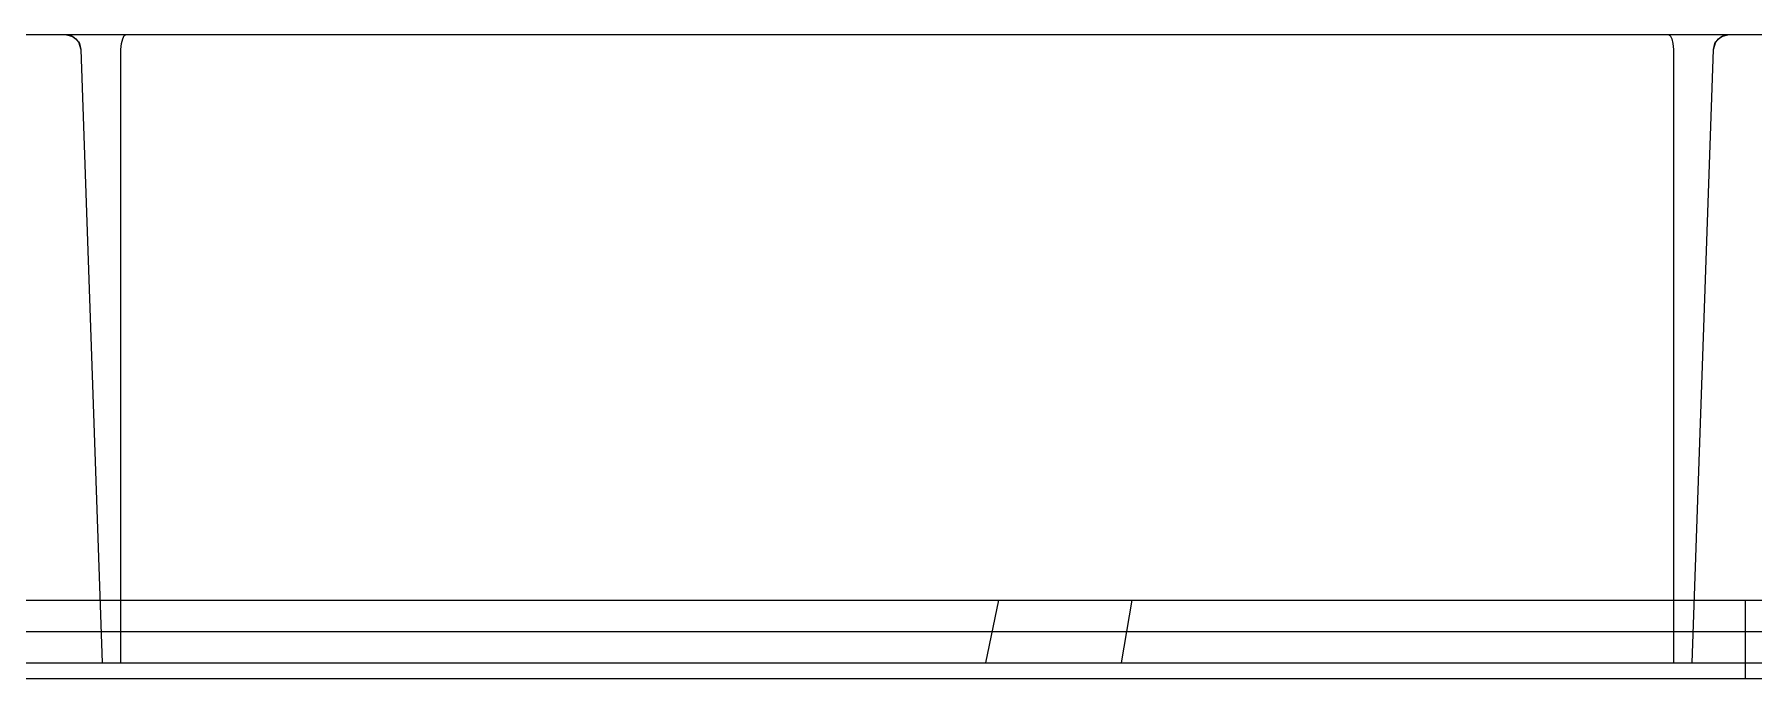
# Model space of a CAD drawing. Header units: millimetres. Extents: x 0 to 1729, y -270 to 583.
# Drawn here: x 305.8 to 360.5, y 519.8 to 540.3 of the extents above; entities that cross this region are included whole.
import ezdxf

# ---------------------------------------------------------------- set-up
doc = ezdxf.new("R2010")
doc.units = ezdxf.units.MM
doc.layers.add('OUTLINE', color=7, linetype='Continuous')

msp = doc.modelspace()

# ---------------------------------------------------------------- linework, layer by layer
at = {"layer": 'OUTLINE', "lineweight": 13}
for p, q in [((6, 540.34), (1142, 540.34)), ((6, 540.34), (1142, 540.34)), ((6, 540.34), (1142, 540.34)), ((6, 540.34), (1142, 540.34)), ((306.767, 540.34), (307.012, 540.276)), ((306.767, 540.34), (306.953, 540.304)), ((306.767, 540.34), (307.263, 540.34)), ((306.767, 540.34), (306.953, 540.304)), ((306.767, 540.34), (307.263, 540.34)), ((306.767, 540.34), (306.953, 540.304)), ((306.767, 540.34), (307.263, 540.34)), ((306.767, 540.34), (306.953, 540.304)), ((306.767, 540.34), (307.263, 540.34)), ((306.767, 540.34), (306.953, 540.304)), ((306.767, 540.34), (307.263, 540.34)), ((306.767, 540.34), (306.953, 540.304)), ((306.767, 540.34), (307.263, 540.34)), ((306.767, 540.34), (306.953, 540.304)), ((306.767, 540.34), (307.263, 540.34)), ((306.767, 540.34), (306.953, 540.304)), ((306.767, 540.34), (307.263, 540.34)), ((306.767, 540.34), (306.953, 540.304)), ((306.767, 540.34), (307.263, 540.34)), ((306.767, 540.34), (306.953, 540.304)), ((306.767, 540.34), (307.263, 540.34)), ((306.767, 540.34), (306.953, 540.304)), ((306.767, 540.34), (307.263, 540.34)), ((306.767, 540.34), (306.953, 540.304)), ((306.767, 540.34), (307.263, 540.34)), ((306.767, 540.34), (306.953, 540.304)), ((306.767, 540.34), (307.263, 540.34)), ((306.767, 540.34), (306.953, 540.304)), ((306.767, 540.34), (307.263, 540.34)), ((306.767, 540.34), (306.953, 540.304)), ((306.767, 540.34), (307.263, 540.34)), ((306.767, 540.34), (306.953, 540.304)), ((306.767, 540.34), (307.263, 540.34)), ((306.767, 540.34), (306.953, 540.304)), ((306.767, 540.34), (307.263, 540.34)), ((306.767, 540.34), (306.953, 540.304)), ((306.767, 540.34), (307.263, 540.34)), ((306.767, 540.34), (307.012, 540.276)), ((306.953, 540.304), (307.012, 540.276)), ((306.953, 540.304), (307.112, 540.202)), ((306.953, 540.304), (307.112, 540.202)), ((306.953, 540.304), (307.112, 540.202)), ((306.953, 540.304), (307.112, 540.202)), ((306.953, 540.304), (307.112, 540.202)), ((306.953, 540.304), (307.112, 540.202)), ((306.953, 540.304), (307.112, 540.202)), ((306.953, 540.304), (307.112, 540.202)), ((306.953, 540.304), (307.112, 540.202)), ((306.953, 540.304), (307.112, 540.202)), ((306.953, 540.304), (307.112, 540.202)), ((306.953, 540.304), (307.112, 540.202)), ((306.953, 540.304), (307.112, 540.202)), ((306.953, 540.304), (307.112, 540.202)), ((306.953, 540.304), (307.112, 540.202)), ((306.953, 540.304), (307.112, 540.202)), ((306.953, 540.304), (307.112, 540.202)), ((306.953, 540.304), (307.012, 540.276)), ((306.953, 540.304), (307.112, 540.202)), ((307.012, 540.276), (307.112, 540.202)), ((307.012, 540.276), (307.194, 540.1)), ((307.012, 540.276), (307.112, 540.202)), ((307.012, 540.276), (307.194, 540.1)), ((307.112, 540.202), (307.194, 540.1)), ((307.112, 540.202), (307.222, 540.047)), ((307.112, 540.202), (307.222, 540.047)), ((307.112, 540.202), (307.222, 540.047)), ((307.112, 540.202), (307.222, 540.047)), ((307.112, 540.202), (307.222, 540.047)), ((307.112, 540.202), (307.222, 540.047)), ((307.112, 540.202), (307.222, 540.047)), ((307.112, 540.202), (307.222, 540.047)), ((307.112, 540.202), (307.222, 540.047)), ((307.112, 540.202), (307.222, 540.047)), ((307.112, 540.202), (307.222, 540.047)), ((307.112, 540.202), (307.222, 540.047)), ((307.112, 540.202), (307.222, 540.047)), ((307.112, 540.202), (307.222, 540.047)), ((307.112, 540.202), (307.222, 540.047)), ((307.112, 540.202), (307.222, 540.047)), ((307.112, 540.202), (307.222, 540.047)), ((307.112, 540.202), (307.194, 540.1)), ((307.112, 540.202), (307.222, 540.047)), ((307.194, 540.1), (307.222, 540.047)), ((307.194, 540.1), (307.267, 539.857)), ((307.194, 540.1), (307.222, 540.047)), ((307.194, 540.1), (307.267, 539.857)), ((307.263, 540.34), (308.018, 540.34)), ((307.263, 540.34), (308.018, 540.34)), ((307.263, 540.34), (308.018, 540.34)), ((307.263, 540.34), (308.018, 540.34)), ((307.263, 540.34), (308.018, 540.34)), ((307.263, 540.34), (308.018, 540.34)), ((307.263, 540.34), (308.018, 540.34)), ((307.263, 540.34), (308.018, 540.34)), ((307.263, 540.34), (308.018, 540.34)), ((307.263, 540.34), (308.018, 540.34)), ((307.263, 540.34), (308.018, 540.34)), ((307.263, 540.34), (308.018, 540.34)), ((307.263, 540.34), (308.018, 540.34)), ((307.263, 540.34), (308.018, 540.34)), ((307.263, 540.34), (308.018, 540.34)), ((307.263, 540.34), (308.018, 540.34)), ((307.263, 540.34), (308.018, 540.34)), ((307.263, 540.34), (308.018, 540.34)), ((308.018, 540.34), (308.535, 540.34)), ((308.018, 540.34), (308.535, 540.34)), ((308.018, 540.34), (308.535, 540.34)), ((308.018, 540.34), (308.535, 540.34)), ((308.018, 540.34), (308.535, 540.34)), ((308.018, 540.34), (308.535, 540.34)), ((308.018, 540.34), (308.535, 540.34)), ((308.018, 540.34), (308.535, 540.34)), ((308.018, 540.34), (308.535, 540.34)), ((308.018, 540.34), (308.535, 540.34)), ((308.018, 540.34), (308.535, 540.34)), ((308.018, 540.34), (308.535, 540.34)), ((308.018, 540.34), (308.535, 540.34)), ((308.018, 540.34), (308.535, 540.34)), ((308.018, 540.34), (308.535, 540.34)), ((308.018, 540.34), (308.535, 540.34)), ((308.018, 540.34), (308.535, 540.34)), ((308.018, 540.34), (308.535, 540.34)), ((308.535, 540.34), (308.696, 540.34)), ((308.535, 540.34), (308.696, 540.34)), ((308.535, 540.34), (308.696, 540.34)), ((308.535, 540.34), (308.696, 540.34)), ((308.535, 540.34), (308.696, 540.34)), ((308.535, 540.34), (308.696, 540.34)), ((308.535, 540.34), (308.696, 540.34)), ((308.535, 540.34), (308.696, 540.34)), ((308.535, 540.34), (308.696, 540.34)), ((308.535, 540.34), (308.696, 540.34)), ((308.535, 540.34), (308.696, 540.34)), ((308.535, 540.34), (308.696, 540.34)), ((308.535, 540.34), (308.696, 540.34)), ((308.535, 540.34), (308.696, 540.34)), ((308.535, 540.34), (308.696, 540.34)), ((308.535, 540.34), (308.696, 540.34)), ((308.535, 540.34), (308.696, 540.34)), ((308.535, 540.34), (308.696, 540.34)), ((308.559, 540.047), (308.599, 540.202)), ((308.559, 540.047), (308.599, 540.202)), ((308.559, 540.047), (308.599, 540.202)), ((308.559, 540.047), (308.599, 540.202)), ((308.559, 540.047), (308.599, 540.202)), ((308.559, 540.047), (308.599, 540.202)), ((308.559, 540.047), (308.599, 540.202)), ((308.559, 540.047), (308.599, 540.202)), ((308.559, 540.047), (308.599, 540.202)), ((308.559, 540.047), (308.599, 540.202)), ((308.559, 540.047), (308.599, 540.202)), ((308.559, 540.047), (308.599, 540.202)), ((308.559, 540.047), (308.599, 540.202)), ((308.559, 540.047), (308.599, 540.202)), ((308.559, 540.047), (308.599, 540.202)), ((308.559, 540.047), (308.599, 540.202)), ((308.559, 540.047), (308.599, 540.202)), ((308.559, 540.047), (308.599, 540.202)), ((308.599, 540.202), (308.65, 540.304)), ((308.599, 540.202), (308.65, 540.304)), ((308.599, 540.202), (308.65, 540.304)), ((308.599, 540.202), (308.65, 540.304)), ((308.599, 540.202), (308.65, 540.304)), ((308.599, 540.202), (308.65, 540.304)), ((308.599, 540.202), (308.65, 540.304)), ((308.599, 540.202), (308.65, 540.304)), ((308.599, 540.202), (308.65, 540.304)), ((308.599, 540.202), (308.65, 540.304)), ((308.599, 540.202), (308.65, 540.304)), ((308.599, 540.202), (308.65, 540.304)), ((308.599, 540.202), (308.65, 540.304)), ((308.599, 540.202), (308.65, 540.304)), ((308.599, 540.202), (308.65, 540.304)), ((308.599, 540.202), (308.65, 540.304)), ((308.599, 540.202), (308.65, 540.304)), ((308.599, 540.202), (308.65, 540.304)), ((308.65, 540.304), (308.696, 540.34)), ((308.65, 540.304), (308.696, 540.34)), ((308.65, 540.304), (308.696, 540.34)), ((308.65, 540.304), (308.696, 540.34)), ((308.65, 540.304), (308.696, 540.34)), ((308.65, 540.304), (308.696, 540.34)), ((308.65, 540.304), (308.696, 540.34)), ((308.65, 540.304), (308.696, 540.34)), ((308.65, 540.304), (308.696, 540.34)), ((308.65, 540.304), (308.696, 540.34)), ((308.65, 540.304), (308.696, 540.34)), ((308.65, 540.304), (308.696, 540.34)), ((308.65, 540.304), (308.696, 540.34)), ((308.65, 540.304), (308.696, 540.34)), ((308.65, 540.304), (308.696, 540.34)), ((308.65, 540.304), (308.696, 540.34)), ((308.65, 540.304), (308.696, 540.34)), ((308.65, 540.304), (308.696, 540.34)), ((357.804, 540.34), (357.85, 540.304)), ((357.804, 540.34), (357.965, 540.34)), ((357.804, 540.34), (357.85, 540.304)), ((357.804, 540.34), (357.965, 540.34)), ((357.804, 540.34), (357.85, 540.304)), ((357.804, 540.34), (357.965, 540.34)), ((357.804, 540.34), (357.85, 540.304)), ((357.804, 540.34), (357.965, 540.34)), ((357.804, 540.34), (357.85, 540.304)), ((357.804, 540.34), (357.965, 540.34)), ((357.804, 540.34), (357.85, 540.304)), ((357.804, 540.34), (357.965, 540.34)), ((357.804, 540.34), (357.85, 540.304)), ((357.804, 540.34), (357.965, 540.34)), ((357.804, 540.34), (357.85, 540.304)), ((357.804, 540.34), (357.965, 540.34)), ((357.804, 540.34), (357.85, 540.304)), ((357.804, 540.34), (357.965, 540.34)), ((357.804, 540.34), (357.85, 540.304)), ((357.804, 540.34), (357.965, 540.34)), ((357.804, 540.34), (357.85, 540.304)), ((357.804, 540.34), (357.965, 540.34)), ((357.804, 540.34), (357.85, 540.304)), ((357.804, 540.34), (357.965, 540.34)), ((357.804, 540.34), (357.85, 540.304)), ((357.804, 540.34), (357.965, 540.34)), ((357.804, 540.34), (357.85, 540.304)), ((357.804, 540.34), (357.965, 540.34)), ((357.804, 540.34), (357.85, 540.304)), ((357.804, 540.34), (357.965, 540.34)), ((357.804, 540.34), (357.85, 540.304)), ((357.804, 540.34), (357.965, 540.34)), ((357.804, 540.34), (357.85, 540.304)), ((357.804, 540.34), (357.965, 540.34)), ((357.804, 540.34), (357.85, 540.304)), ((357.804, 540.34), (357.965, 540.34)), ((357.85, 540.304), (357.901, 540.202)), ((357.85, 540.304), (357.901, 540.202)), ((357.85, 540.304), (357.901, 540.202)), ((357.85, 540.304), (357.901, 540.202)), ((357.85, 540.304), (357.901, 540.202)), ((357.85, 540.304), (357.901, 540.202)), ((357.85, 540.304), (357.901, 540.202)), ((357.85, 540.304), (357.901, 540.202)), ((357.85, 540.304), (357.901, 540.202)), ((357.85, 540.304), (357.901, 540.202)), ((357.85, 540.304), (357.901, 540.202)), ((357.85, 540.304), (357.901, 540.202)), ((357.85, 540.304), (357.901, 540.202)), ((357.85, 540.304), (357.901, 540.202)), ((357.85, 540.304), (357.901, 540.202)), ((357.85, 540.304), (357.901, 540.202)), ((357.85, 540.304), (357.901, 540.202)), ((357.85, 540.304), (357.901, 540.202)), ((357.901, 540.202), (357.941, 540.047)), ((357.901, 540.202), (357.941, 540.047)), ((357.901, 540.202), (357.941, 540.047)), ((357.901, 540.202), (357.941, 540.047)), ((357.901, 540.202), (357.941, 540.047)), ((357.901, 540.202), (357.941, 540.047)), ((357.901, 540.202), (357.941, 540.047)), ((357.901, 540.202), (357.941, 540.047)), ((357.901, 540.202), (357.941, 540.047)), ((357.901, 540.202), (357.941, 540.047)), ((357.901, 540.202), (357.941, 540.047)), ((357.901, 540.202), (357.941, 540.047)), ((357.901, 540.202), (357.941, 540.047)), ((357.901, 540.202), (357.941, 540.047)), ((357.901, 540.202), (357.941, 540.047)), ((357.901, 540.202), (357.941, 540.047)), ((357.901, 540.202), (357.941, 540.047)), ((357.901, 540.202), (357.941, 540.047)), ((357.965, 540.34), (358.482, 540.34)), ((357.965, 540.34), (358.482, 540.34)), ((357.965, 540.34), (358.482, 540.34)), ((357.965, 540.34), (358.482, 540.34)), ((357.965, 540.34), (358.482, 540.34)), ((357.965, 540.34), (358.482, 540.34)), ((357.965, 540.34), (358.482, 540.34)), ((357.965, 540.34), (358.482, 540.34)), ((357.965, 540.34), (358.482, 540.34)), ((357.965, 540.34), (358.482, 540.34)), ((357.965, 540.34), (358.482, 540.34)), ((357.965, 540.34), (358.482, 540.34)), ((357.965, 540.34), (358.482, 540.34)), ((357.965, 540.34), (358.482, 540.34)), ((357.965, 540.34), (358.482, 540.34)), ((357.965, 540.34), (358.482, 540.34)), ((357.965, 540.34), (358.482, 540.34)), ((357.965, 540.34), (358.482, 540.34)), ((358.482, 540.34), (359.237, 540.34)), ((358.482, 540.34), (359.237, 540.34)), ((358.482, 540.34), (359.237, 540.34)), ((358.482, 540.34), (359.237, 540.34)), ((358.482, 540.34), (359.237, 540.34)), ((358.482, 540.34), (359.237, 540.34)), ((358.482, 540.34), (359.237, 540.34)), ((358.482, 540.34), (359.237, 540.34)), ((358.482, 540.34), (359.237, 540.34)), ((358.482, 540.34), (359.237, 540.34)), ((358.482, 540.34), (359.237, 540.34)), ((358.482, 540.34), (359.237, 540.34)), ((358.482, 540.34), (359.237, 540.34)), ((358.482, 540.34), (359.237, 540.34)), ((358.482, 540.34), (359.237, 540.34)), ((358.482, 540.34), (359.237, 540.34)), ((358.482, 540.34), (359.237, 540.34)), ((358.482, 540.34), (359.237, 540.34)), ((359.233, 539.857), (359.306, 540.1)), ((359.233, 539.857), (359.306, 540.1)), ((359.237, 540.34), (359.733, 540.34)), ((359.237, 540.34), (359.733, 540.34)), ((359.237, 540.34), (359.733, 540.34)), ((359.237, 540.34), (359.733, 540.34)), ((359.237, 540.34), (359.733, 540.34)), ((359.237, 540.34), (359.733, 540.34)), ((359.237, 540.34), (359.733, 540.34)), ((359.237, 540.34), (359.733, 540.34)), ((359.237, 540.34), (359.733, 540.34)), ((359.237, 540.34), (359.733, 540.34)), ((359.237, 540.34), (359.733, 540.34)), ((359.237, 540.34), (359.733, 540.34)), ((359.237, 540.34), (359.733, 540.34)), ((359.237, 540.34), (359.733, 540.34)), ((359.237, 540.34), (359.733, 540.34)), ((359.237, 540.34), (359.733, 540.34)), ((359.237, 540.34), (359.733, 540.34)), ((359.237, 540.34), (359.733, 540.34)), ((359.278, 540.047), (359.388, 540.202)), ((359.278, 540.047), (359.388, 540.202)), ((359.278, 540.047), (359.388, 540.202)), ((359.278, 540.047), (359.388, 540.202)), ((359.278, 540.047), (359.388, 540.202)), ((359.278, 540.047), (359.388, 540.202)), ((359.278, 540.047), (359.388, 540.202)), ((359.278, 540.047), (359.388, 540.202)), ((359.278, 540.047), (359.388, 540.202)), ((359.278, 540.047), (359.388, 540.202)), ((359.278, 540.047), (359.388, 540.202)), ((359.278, 540.047), (359.388, 540.202)), ((359.278, 540.047), (359.388, 540.202)), ((359.278, 540.047), (359.388, 540.202)), ((359.278, 540.047), (359.388, 540.202)), ((359.278, 540.047), (359.388, 540.202)), ((359.278, 540.047), (359.388, 540.202)), ((359.278, 540.047), (359.388, 540.202)), ((359.278, 540.047), (359.306, 540.1)), ((359.278, 540.047), (359.306, 540.1)), ((359.306, 540.1), (359.488, 540.276)), ((359.306, 540.1), (359.488, 540.276)), ((359.306, 540.1), (359.388, 540.202)), ((359.306, 540.1), (359.388, 540.202)), ((359.388, 540.202), (359.547, 540.304)), ((359.388, 540.202), (359.547, 540.304)), ((359.388, 540.202), (359.547, 540.304)), ((359.388, 540.202), (359.547, 540.304)), ((359.388, 540.202), (359.547, 540.304)), ((359.388, 540.202), (359.547, 540.304)), ((359.388, 540.202), (359.547, 540.304)), ((359.388, 540.202), (359.547, 540.304)), ((359.388, 540.202), (359.547, 540.304)), ((359.388, 540.202), (359.547, 540.304)), ((359.388, 540.202), (359.547, 540.304)), ((359.388, 540.202), (359.547, 540.304)), ((359.388, 540.202), (359.547, 540.304)), ((359.388, 540.202), (359.547, 540.304)), ((359.388, 540.202), (359.547, 540.304)), ((359.388, 540.202), (359.547, 540.304)), ((359.388, 540.202), (359.547, 540.304)), ((359.388, 540.202), (359.547, 540.304)), ((359.388, 540.202), (359.488, 540.276)), ((359.388, 540.202), (359.488, 540.276)), ((359.488, 540.276), (359.733, 540.34)), ((359.488, 540.276), (359.733, 540.34)), ((359.488, 540.276), (359.547, 540.304)), ((359.488, 540.276), (359.547, 540.304)), ((359.547, 540.304), (359.733, 540.34)), ((359.547, 540.304), (359.733, 540.34)), ((359.547, 540.304), (359.733, 540.34)), ((359.547, 540.304), (359.733, 540.34)), ((359.547, 540.304), (359.733, 540.34)), ((359.547, 540.304), (359.733, 540.34)), ((359.547, 540.304), (359.733, 540.34)), ((359.547, 540.304), (359.733, 540.34)), ((359.547, 540.304), (359.733, 540.34)), ((359.547, 540.304), (359.733, 540.34)), ((359.547, 540.304), (359.733, 540.34)), ((359.547, 540.304), (359.733, 540.34)), ((359.547, 540.304), (359.733, 540.34)), ((359.547, 540.304), (359.733, 540.34)), ((359.547, 540.304), (359.733, 540.34)), ((359.547, 540.304), (359.733, 540.34)), ((359.547, 540.304), (359.733, 540.34)), ((359.547, 540.304), (359.733, 540.34)), ((307.222, 540.047), (307.267, 539.857)), ((307.222, 540.047), (307.267, 539.857)), ((307.222, 540.047), (307.267, 539.857)), ((307.222, 540.047), (307.267, 539.857)), ((307.222, 540.047), (307.267, 539.857)), ((307.222, 540.047), (307.267, 539.857)), ((307.222, 540.047), (307.267, 539.857)), ((307.222, 540.047), (307.267, 539.857)), ((307.222, 540.047), (307.267, 539.857)), ((307.222, 540.047), (307.267, 539.857)), ((307.222, 540.047), (307.267, 539.857)), ((307.222, 540.047), (307.267, 539.857)), ((307.222, 540.047), (307.267, 539.857)), ((307.222, 540.047), (307.267, 539.857)), ((307.222, 540.047), (307.267, 539.857)), ((307.222, 540.047), (307.267, 539.857)), ((307.222, 540.047), (307.267, 539.857)), ((307.222, 540.047), (307.267, 539.857)), ((307.267, 539.857), (307.948, 520.34)), ((307.267, 539.857), (307.948, 520.34)), ((307.267, 539.857), (307.948, 520.34)), ((307.267, 539.857), (307.948, 520.34)), ((307.267, 539.857), (307.948, 520.34)), ((307.267, 539.857), (307.948, 520.34)), ((307.267, 539.857), (307.948, 520.34)), ((307.267, 539.857), (307.948, 520.34)), ((307.267, 539.857), (307.948, 520.34)), ((307.267, 539.857), (307.948, 520.34)), ((307.267, 539.857), (307.948, 520.34)), ((307.267, 539.857), (307.948, 520.34)), ((307.267, 539.857), (307.948, 520.34)), ((307.267, 539.857), (307.948, 520.34)), ((307.267, 539.857), (307.948, 520.34)), ((307.267, 539.857), (307.948, 520.34)), ((307.267, 539.857), (307.948, 520.34)), ((307.267, 539.857), (307.948, 520.34)), ((308.538, 520.34), (308.543, 539.857)), ((308.538, 520.34), (308.543, 539.857)), ((308.538, 520.34), (308.543, 539.857)), ((308.538, 520.34), (308.543, 539.857)), ((308.538, 520.34), (308.543, 539.857)), ((308.538, 520.34), (308.543, 539.857)), ((308.538, 520.34), (308.543, 539.857)), ((308.538, 520.34), (308.543, 539.857)), ((308.538, 520.34), (308.543, 539.857)), ((308.538, 520.34), (308.543, 539.857)), ((308.538, 520.34), (308.543, 539.857)), ((308.538, 520.34), (308.543, 539.857)), ((308.538, 520.34), (308.543, 539.857)), ((308.538, 520.34), (308.543, 539.857)), ((308.538, 520.34), (308.543, 539.857)), ((308.538, 520.34), (308.543, 539.857)), ((308.538, 520.34), (308.543, 539.857)), ((308.538, 520.34), (308.543, 539.857)), ((308.543, 539.857), (308.559, 540.047)), ((308.543, 539.857), (308.559, 540.047)), ((308.543, 539.857), (308.559, 540.047)), ((308.543, 539.857), (308.559, 540.047)), ((308.543, 539.857), (308.559, 540.047)), ((308.543, 539.857), (308.559, 540.047)), ((308.543, 539.857), (308.559, 540.047)), ((308.543, 539.857), (308.559, 540.047)), ((308.543, 539.857), (308.559, 540.047)), ((308.543, 539.857), (308.559, 540.047)), ((308.543, 539.857), (308.559, 540.047)), ((308.543, 539.857), (308.559, 540.047)), ((308.543, 539.857), (308.559, 540.047)), ((308.543, 539.857), (308.559, 540.047)), ((308.543, 539.857), (308.559, 540.047)), ((308.543, 539.857), (308.559, 540.047)), ((308.543, 539.857), (308.559, 540.047)), ((308.543, 539.857), (308.559, 540.047)), ((357.941, 540.047), (357.957, 539.857)), ((357.941, 540.047), (357.957, 539.857)), ((357.941, 540.047), (357.957, 539.857)), ((357.941, 540.047), (357.957, 539.857)), ((357.941, 540.047), (357.957, 539.857)), ((357.941, 540.047), (357.957, 539.857)), ((357.941, 540.047), (357.957, 539.857)), ((357.941, 540.047), (357.957, 539.857)), ((357.941, 540.047), (357.957, 539.857)), ((357.941, 540.047), (357.957, 539.857)), ((357.941, 540.047), (357.957, 539.857)), ((357.941, 540.047), (357.957, 539.857)), ((357.941, 540.047), (357.957, 539.857)), ((357.941, 540.047), (357.957, 539.857)), ((357.941, 540.047), (357.957, 539.857)), ((357.941, 540.047), (357.957, 539.857)), ((357.941, 540.047), (357.957, 539.857)), ((357.941, 540.047), (357.957, 539.857)), ((357.957, 539.857), (357.962, 520.34)), ((357.957, 539.857), (357.962, 520.34)), ((357.957, 539.857), (357.962, 520.34)), ((357.957, 539.857), (357.962, 520.34)), ((357.957, 539.857), (357.962, 520.34)), ((357.957, 539.857), (357.962, 520.34)), ((357.957, 539.857), (357.962, 520.34)), ((357.957, 539.857), (357.962, 520.34)), ((357.957, 539.857), (357.962, 520.34)), ((357.957, 539.857), (357.962, 520.34)), ((357.957, 539.857), (357.962, 520.34)), ((357.957, 539.857), (357.962, 520.34)), ((357.957, 539.857), (357.962, 520.34)), ((357.957, 539.857), (357.962, 520.34)), ((357.957, 539.857), (357.962, 520.34)), ((357.957, 539.857), (357.962, 520.34)), ((357.957, 539.857), (357.962, 520.34)), ((357.957, 539.857), (357.962, 520.34)), ((358.552, 520.34), (359.233, 539.857)), ((358.552, 520.34), (359.233, 539.857)), ((358.552, 520.34), (359.233, 539.857)), ((358.552, 520.34), (359.233, 539.857)), ((358.552, 520.34), (359.233, 539.857)), ((358.552, 520.34), (359.233, 539.857)), ((358.552, 520.34), (359.233, 539.857)), ((358.552, 520.34), (359.233, 539.857)), ((358.552, 520.34), (359.233, 539.857)), ((358.552, 520.34), (359.233, 539.857)), ((358.552, 520.34), (359.233, 539.857)), ((358.552, 520.34), (359.233, 539.857)), ((358.552, 520.34), (359.233, 539.857)), ((358.552, 520.34), (359.233, 539.857)), ((358.552, 520.34), (359.233, 539.857)), ((358.552, 520.34), (359.233, 539.857)), ((358.552, 520.34), (359.233, 539.857)), ((358.552, 520.34), (359.233, 539.857)), ((359.233, 539.857), (359.278, 540.047)), ((359.233, 539.857), (359.278, 540.047)), ((359.233, 539.857), (359.278, 540.047)), ((359.233, 539.857), (359.278, 540.047)), ((359.233, 539.857), (359.278, 540.047)), ((359.233, 539.857), (359.278, 540.047)), ((359.233, 539.857), (359.278, 540.047)), ((359.233, 539.857), (359.278, 540.047)), ((359.233, 539.857), (359.278, 540.047)), ((359.233, 539.857), (359.278, 540.047)), ((359.233, 539.857), (359.278, 540.047)), ((359.233, 539.857), (359.278, 540.047)), ((359.233, 539.857), (359.278, 540.047)), ((359.233, 539.857), (359.278, 540.047)), ((359.233, 539.857), (359.278, 540.047)), ((359.233, 539.857), (359.278, 540.047)), ((359.233, 539.857), (359.278, 540.047)), ((359.233, 539.857), (359.278, 540.047)), ((297.643, 522.34), (336.488, 522.34)), ((299.042, 522.34), (309.728, 522.34)), ((299.587, 522.34), (308.375, 522.34)), ((299.694, 522.34), (307.055, 522.34)), ((299.694, 522.34), (307.055, 522.34)), ((301.978, 522.34), (310.929, 522.34)), ((303.124, 522.34), (312.731, 522.34)), ((303.525, 522.34), (307.259, 522.34)), ((303.525, 522.34), (307.259, 522.34)), ((303.961, 522.34), (313.799, 522.34)), ((304.035, 522.34), (310.683, 522.34)), ((304.035, 522.34), (310.683, 522.34)), ((304.574, 522.34), (310.781, 522.34)), ((304.989, 522.34), (314.147, 522.34)), ((305.842, 522.34), (305.842, 522.34)), ((305.842, 522.34), (306.578, 522.34)), ((305.842, 522.34), (306.578, 522.34)), ((306.578, 522.34), (308.04, 522.34)), ((306.578, 522.34), (308.04, 522.34)), ((307.055, 522.34), (315, 522.34)), ((307.055, 522.34), (315, 522.34)), ((307.259, 522.34), (311.574, 522.34)), ((307.259, 522.34), (311.574, 522.34)), ((308.04, 522.34), (310.207, 522.34)), ((308.04, 522.34), (310.207, 522.34)), ((308.375, 522.34), (340.732, 522.34)), ((309.728, 522.34), (320.679, 522.34)), ((310.207, 522.34), (313.052, 522.34)), ((310.207, 522.34), (313.052, 522.34)), ((310.683, 522.34), (317.953, 522.34)), ((310.683, 522.34), (317.953, 522.34)), ((310.781, 522.34), (317.088, 522.34)), ((310.929, 522.34), (320.446, 522.34)), ((311.574, 522.34), (316.422, 522.34)), ((311.574, 522.34), (316.422, 522.34)), ((312.731, 522.34), (322.801, 522.34)), ((313.052, 522.34), (316.534, 522.34)), ((313.052, 522.34), (316.534, 522.34)), ((313.799, 522.34), (323.873, 522.34)), ((314.147, 522.34), (323.833, 522.34)), ((315, 522.34), (323.44, 522.34)), ((315, 522.34), (323.44, 522.34)), ((316.422, 522.34), (321.75, 522.34)), ((316.422, 522.34), (321.75, 522.34)), ((316.534, 522.34), (320.608, 522.34)), ((316.534, 522.34), (320.608, 522.34)), ((317.088, 522.34), (323.484, 522.34)), ((317.953, 522.34), (325.756, 522.34)), ((317.953, 522.34), (325.756, 522.34)), ((320.446, 522.34), (330.418, 522.34)), ((320.608, 522.34), (325.218, 522.34)), ((320.608, 522.34), (325.218, 522.34)), ((320.679, 522.34), (331.836, 522.34)), ((321.75, 522.34), (327.5, 522.34)), ((321.75, 522.34), (327.5, 522.34)), ((322.801, 522.34), (333.237, 522.34)), ((323.44, 522.34), (332.284, 522.34)), ((323.44, 522.34), (332.284, 522.34)), ((323.484, 522.34), (329.955, 522.34)), ((323.833, 522.34), (333.936, 522.34)), ((323.873, 522.34), (334.133, 522.34)), ((325.218, 522.34), (330.302, 522.34)), ((325.218, 522.34), (330.302, 522.34)), ((325.756, 522.34), (333.993, 522.34)), ((325.756, 522.34), (333.993, 522.34)), ((327.5, 522.34), (333.609, 522.34)), ((327.5, 522.34), (333.609, 522.34)), ((329.955, 522.34), (336.488, 522.34)), ((330.302, 522.34), (335.79, 522.34)), ((330.302, 522.34), (335.79, 522.34)), ((330.418, 522.34), (340.732, 522.34)), ((331.836, 522.34), (343.142, 522.34)), ((332.284, 522.34), (341.434, 522.34)), ((332.284, 522.34), (341.434, 522.34)), ((333.237, 522.34), (343.936, 522.34)), ((333.609, 522.34), (340.009, 522.34)), ((333.609, 522.34), (340.009, 522.34)), ((333.936, 522.34), (344.34, 522.34)), ((333.993, 522.34), (342.56, 522.34)), ((333.993, 522.34), (342.56, 522.34)), ((334.133, 522.34), (344.526, 522.34)), ((335.79, 522.34), (341.61, 522.34)), ((335.79, 522.34), (341.61, 522.34)), ((336.066, 520.34), (336.488, 522.34)), ((340.009, 522.34), (346.632, 522.34)), ((340.009, 522.34), (346.632, 522.34)), ((340.386, 520.34), (340.732, 522.34)), ((341.434, 522.34), (350.79, 522.34)), ((341.434, 522.34), (350.79, 522.34)), ((341.61, 522.34), (347.681, 522.34)), ((341.61, 522.34), (347.681, 522.34)), ((342.56, 522.34), (351.349, 522.34)), ((342.56, 522.34), (351.349, 522.34)), ((343.142, 522.34), (354.537, 522.34)), ((343.936, 522.34), (354.794, 522.34)), ((344.34, 522.34), (354.926, 522.34)), ((344.526, 522.34), (355, 522.34)), ((346.632, 522.34), (353.403, 522.34)), ((346.632, 522.34), (353.403, 522.34)), ((347.681, 522.34), (353.923, 522.34)), ((347.681, 522.34), (353.923, 522.34)), ((350.79, 522.34), (360.25, 522.34)), ((350.79, 522.34), (360.25, 522.34)), ((351.349, 522.34), (360.25, 522.34)), ((351.349, 522.34), (360.25, 522.34)), ((353.403, 522.34), (360.25, 522.34)), ((353.403, 522.34), (360.25, 522.34)), ((353.923, 522.34), (360.25, 522.34)), ((353.923, 522.34), (360.25, 522.34)), ((354.537, 522.34), (365.963, 522.34)), ((354.794, 522.34), (365.706, 522.34)), ((354.926, 522.34), (365.574, 522.34)), ((355, 522.34), (365.5, 522.34)), ((360.25, 520.34), (360.25, 522.34)), ((360.25, 520.34), (360.25, 522.34)), ((360.25, 522.34), (369.71, 522.34)), ((360.25, 522.34), (369.151, 522.34)), ((360.25, 522.34), (367.097, 522.34)), ((360.25, 522.34), (366.577, 522.34)), ((360.25, 522.34), (360.25, 522.34)), ((360.25, 522.34), (366.577, 522.34)), ((360.25, 522.34), (369.151, 522.34)), ((360.25, 522.34), (367.097, 522.34)), ((360.25, 522.34), (369.71, 522.34)), ((296.595, 521.34), (306.677, 521.34)), ((296.595, 521.34), (306.677, 521.34)), ((296.656, 521.34), (306.737, 521.34)), ((296.656, 521.34), (306.737, 521.34)), ((296.954, 521.34), (305.882, 521.34)), ((296.954, 521.34), (305.882, 521.34)), ((299.414, 521.34), (308.5, 521.34)), ((299.414, 521.34), (308.5, 521.34)), ((302.695, 521.34), (309.304, 521.34)), ((302.695, 521.34), (309.304, 521.34)), ((304.378, 521.34), (311.17, 521.34)), ((304.378, 521.34), (311.17, 521.34)), ((304.613, 521.34), (306.808, 521.34)), ((304.613, 521.34), (306.808, 521.34)), ((304.776, 521.34), (306.698, 521.34)), ((304.776, 521.34), (306.698, 521.34)), ((305.882, 521.34), (315.426, 521.34)), ((305.882, 521.34), (315.426, 521.34)), ((306.677, 521.34), (317.044, 521.34)), ((306.677, 521.34), (317.044, 521.34)), ((306.698, 521.34), (309.227, 521.34)), ((306.698, 521.34), (309.227, 521.34)), ((306.737, 521.34), (317.099, 521.34)), ((306.737, 521.34), (317.099, 521.34)), ((306.808, 521.34), (309.588, 521.34)), ((306.808, 521.34), (309.588, 521.34)), ((308.5, 521.34), (318.153, 521.34)), ((308.5, 521.34), (318.153, 521.34)), ((309.227, 521.34), (312.334, 521.34)), ((309.227, 521.34), (312.334, 521.34)), ((309.304, 521.34), (316.49, 521.34)), ((309.304, 521.34), (316.49, 521.34)), ((309.588, 521.34), (312.923, 521.34)), ((309.588, 521.34), (312.923, 521.34)), ((311.17, 521.34), (318.5, 521.34)), ((311.17, 521.34), (318.5, 521.34)), ((312.334, 521.34), (315.985, 521.34)), ((312.334, 521.34), (315.985, 521.34)), ((312.923, 521.34), (316.776, 521.34)), ((312.923, 521.34), (316.776, 521.34)), ((315.426, 521.34), (325.478, 521.34)), ((315.426, 521.34), (325.478, 521.34)), ((315.985, 521.34), (320.136, 521.34)), ((315.985, 521.34), (320.136, 521.34)), ((316.49, 521.34), (324.172, 521.34)), ((316.49, 521.34), (324.172, 521.34)), ((316.776, 521.34), (321.106, 521.34)), ((316.776, 521.34), (321.106, 521.34)), ((317.044, 521.34), (327.643, 521.34)), ((317.044, 521.34), (327.643, 521.34)), ((317.099, 521.34), (327.687, 521.34)), ((317.099, 521.34), (327.687, 521.34)), ((318.153, 521.34), (328.267, 521.34)), ((318.153, 521.34), (328.267, 521.34)), ((318.5, 521.34), (326.287, 521.34)), ((318.5, 521.34), (326.287, 521.34)), ((320.136, 521.34), (324.742, 521.34)), ((320.136, 521.34), (324.742, 521.34)), ((321.106, 521.34), (325.865, 521.34)), ((321.106, 521.34), (325.865, 521.34)), ((324.172, 521.34), (332.263, 521.34)), ((324.172, 521.34), (332.263, 521.34)), ((324.742, 521.34), (329.751, 521.34)), ((324.742, 521.34), (329.751, 521.34)), ((325.478, 521.34), (335.924, 521.34)), ((325.478, 521.34), (335.924, 521.34)), ((325.865, 521.34), (331, 521.34)), ((325.865, 521.34), (331, 521.34)), ((326.287, 521.34), (334.447, 521.34)), ((326.287, 521.34), (334.447, 521.34)), ((327.643, 521.34), (338.415, 521.34)), ((327.643, 521.34), (338.415, 521.34)), ((327.687, 521.34), (338.446, 521.34)), ((327.687, 521.34), (338.446, 521.34)), ((328.267, 521.34), (338.731, 521.34)), ((328.267, 521.34), (338.731, 521.34)), ((329.751, 521.34), (335.105, 521.34)), ((329.751, 521.34), (335.105, 521.34)), ((331, 521.34), (336.456, 521.34)), ((331, 521.34), (336.456, 521.34)), ((332.263, 521.34), (340.671, 521.34)), ((332.263, 521.34), (340.671, 521.34)), ((334.447, 521.34), (342.889, 521.34)), ((334.447, 521.34), (342.889, 521.34)), ((335.105, 521.34), (340.744, 521.34)), ((335.105, 521.34), (340.744, 521.34)), ((335.924, 521.34), (346.646, 521.34)), ((335.924, 521.34), (346.646, 521.34)), ((336.456, 521.34), (342.173, 521.34)), ((336.456, 521.34), (342.173, 521.34)), ((338.415, 521.34), (349.303, 521.34)), ((338.415, 521.34), (349.303, 521.34)), ((338.446, 521.34), (349.319, 521.34)), ((338.446, 521.34), (349.319, 521.34)), ((338.731, 521.34), (349.431, 521.34)), ((338.731, 521.34), (349.431, 521.34)), ((340.671, 521.34), (349.3, 521.34)), ((340.671, 521.34), (349.3, 521.34)), ((340.744, 521.34), (346.604, 521.34)), ((340.744, 521.34), (346.604, 521.34)), ((342.173, 521.34), (348.087, 521.34)), ((342.173, 521.34), (348.087, 521.34)), ((342.889, 521.34), (351.522, 521.34)), ((342.889, 521.34), (351.522, 521.34)), ((346.604, 521.34), (352.618, 521.34)), ((346.604, 521.34), (352.618, 521.34)), ((346.646, 521.34), (357.521, 521.34)), ((346.646, 521.34), (357.521, 521.34)), ((348.087, 521.34), (354.135, 521.34)), ((348.087, 521.34), (354.135, 521.34)), ((349.3, 521.34), (358.054, 521.34)), ((349.3, 521.34), (358.054, 521.34)), ((349.303, 521.34), (360.25, 521.34)), ((349.303, 521.34), (360.25, 521.34)), ((349.319, 521.34), (360.25, 521.34)), ((349.319, 521.34), (360.25, 521.34)), ((349.431, 521.34), (360.25, 521.34)), ((349.431, 521.34), (360.25, 521.34)), ((351.522, 521.34), (360.25, 521.34)), ((351.522, 521.34), (360.25, 521.34)), ((352.618, 521.34), (358.719, 521.34)), ((352.618, 521.34), (358.719, 521.34)), ((354.135, 521.34), (360.25, 521.34)), ((354.135, 521.34), (360.25, 521.34)), ((357.521, 521.34), (368.428, 521.34)), ((357.521, 521.34), (368.428, 521.34)), ((358.054, 521.34), (366.832, 521.34)), ((358.054, 521.34), (366.832, 521.34)), ((358.719, 521.34), (364.838, 521.34)), ((358.719, 521.34), (364.838, 521.34)), ((360.25, 519.84), (360.25, 521.34)), ((360.25, 521.34), (371.181, 521.34)), ((360.25, 521.34), (371.197, 521.34)), ((360.25, 521.34), (371.069, 521.34)), ((360.25, 521.34), (368.978, 521.34)), ((360.25, 521.34), (366.365, 521.34)), ((360.25, 521.34), (371.197, 521.34)), ((360.25, 521.34), (366.365, 521.34)), ((360.25, 521.34), (368.978, 521.34)), ((360.25, 521.34), (371.069, 521.34)), ((360.25, 521.34), (371.181, 521.34)), ((296.503, 520.34), (306.574, 520.34)), ((297.482, 520.34), (336.066, 520.34)), ((299.236, 520.34), (309.891, 520.34)), ((299.56, 520.34), (308.244, 520.34)), ((299.694, 520.34), (307.055, 520.34)), ((299.694, 520.34), (307.055, 520.34)), ((301.733, 520.34), (310.656, 520.34)), ((303.395, 520.34), (312.965, 520.34)), ((303.525, 520.34), (307.259, 520.34)), ((303.525, 520.34), (307.259, 520.34)), ((304.035, 520.34), (310.683, 520.34)), ((304.035, 520.34), (310.683, 520.34)), ((304.467, 520.34), (310.613, 520.34)), ((305.048, 520.34), (314.198, 520.34)), ((305.842, 520.34), (305.842, 520.34)), ((305.842, 520.34), (306.578, 520.34)), ((305.842, 520.34), (306.578, 520.34)), ((306.574, 520.34), (316.945, 520.34)), ((306.578, 520.34), (308.04, 520.34)), ((306.578, 520.34), (308.04, 520.34)), ((307.055, 520.34), (315, 520.34)), ((307.055, 520.34), (315, 520.34)), ((307.259, 520.34), (311.574, 520.34)), ((307.259, 520.34), (311.574, 520.34)), ((307.948, 520.34), (307.948, 520.34)), ((307.948, 520.34), (308.082, 520.34)), ((307.948, 520.34), (308.164, 520.34)), ((307.948, 520.34), (307.948, 520.34)), ((307.948, 520.34), (308.164, 520.34)), ((307.948, 520.34), (308.164, 520.34)), ((307.948, 520.34), (307.948, 520.34)), ((307.948, 520.34), (308.164, 520.34)), ((307.948, 520.34), (308.164, 520.34)), ((307.948, 520.34), (307.948, 520.34)), ((307.948, 520.34), (308.164, 520.34)), ((307.948, 520.34), (308.164, 520.34)), ((307.948, 520.34), (307.948, 520.34)), ((307.948, 520.34), (308.164, 520.34)), ((307.948, 520.34), (308.164, 520.34)), ((307.948, 520.34), (307.948, 520.34)), ((307.948, 520.34), (308.164, 520.34)), ((307.948, 520.34), (308.164, 520.34)), ((307.948, 520.34), (307.948, 520.34)), ((307.948, 520.34), (308.164, 520.34)), ((307.948, 520.34), (308.164, 520.34)), ((307.948, 520.34), (307.948, 520.34)), ((307.948, 520.34), (308.164, 520.34)), ((307.948, 520.34), (308.164, 520.34)), ((307.948, 520.34), (307.948, 520.34)), ((307.948, 520.34), (308.164, 520.34)), ((307.948, 520.34), (308.164, 520.34)), ((307.948, 520.34), (307.948, 520.34)), ((307.948, 520.34), (308.164, 520.34)), ((307.948, 520.34), (308.082, 520.34)), ((308.04, 520.34), (310.207, 520.34)), ((308.04, 520.34), (310.207, 520.34)), ((308.082, 520.34), (308.448, 520.34)), ((308.082, 520.34), (308.448, 520.34)), ((308.164, 520.34), (308.361, 520.34)), ((308.164, 520.34), (308.361, 520.34)), ((308.164, 520.34), (308.361, 520.34)), ((308.164, 520.34), (308.361, 520.34)), ((308.164, 520.34), (308.361, 520.34)), ((308.164, 520.34), (308.361, 520.34)), ((308.164, 520.34), (308.361, 520.34)), ((308.164, 520.34), (308.361, 520.34)), ((308.164, 520.34), (308.361, 520.34)), ((308.164, 520.34), (308.361, 520.34)), ((308.164, 520.34), (308.361, 520.34)), ((308.164, 520.34), (308.361, 520.34)), ((308.164, 520.34), (308.361, 520.34)), ((308.164, 520.34), (308.361, 520.34)), ((308.164, 520.34), (308.361, 520.34)), ((308.164, 520.34), (308.361, 520.34)), ((308.164, 520.34), (308.361, 520.34)), ((308.164, 520.34), (308.361, 520.34)), ((308.244, 520.34), (340.386, 520.34)), ((308.361, 520.34), (308.538, 520.34)), ((308.361, 520.34), (308.538, 520.34)), ((308.361, 520.34), (308.538, 520.34)), ((308.361, 520.34), (308.538, 520.34)), ((308.361, 520.34), (308.538, 520.34)), ((308.361, 520.34), (308.538, 520.34)), ((308.361, 520.34), (308.538, 520.34)), ((308.361, 520.34), (308.538, 520.34)), ((308.361, 520.34), (308.538, 520.34)), ((308.361, 520.34), (308.538, 520.34)), ((308.361, 520.34), (308.538, 520.34)), ((308.361, 520.34), (308.538, 520.34)), ((308.361, 520.34), (308.538, 520.34)), ((308.361, 520.34), (308.538, 520.34)), ((308.361, 520.34), (308.538, 520.34)), ((308.361, 520.34), (308.538, 520.34)), ((308.361, 520.34), (308.538, 520.34)), ((308.361, 520.34), (308.538, 520.34)), ((308.448, 520.34), (308.948, 520.34)), ((308.448, 520.34), (308.948, 520.34)), ((308.538, 520.34), (357.962, 520.34)), ((308.538, 520.34), (357.962, 520.34)), ((308.538, 520.34), (357.962, 520.34)), ((308.538, 520.34), (357.962, 520.34)), ((308.538, 520.34), (357.962, 520.34)), ((308.538, 520.34), (357.962, 520.34)), ((308.538, 520.34), (357.962, 520.34)), ((308.538, 520.34), (357.962, 520.34)), ((308.538, 520.34), (357.962, 520.34)), ((308.538, 520.34), (357.962, 520.34)), ((308.538, 520.34), (357.962, 520.34)), ((308.538, 520.34), (357.962, 520.34)), ((308.538, 520.34), (357.962, 520.34)), ((308.538, 520.34), (357.962, 520.34)), ((308.538, 520.34), (357.962, 520.34)), ((308.538, 520.34), (357.962, 520.34)), ((308.538, 520.34), (357.962, 520.34)), ((308.538, 520.34), (357.962, 520.34)), ((308.948, 520.34), (357.552, 520.34)), ((308.948, 520.34), (357.552, 520.34)), ((309.891, 520.34), (320.808, 520.34)), ((310.207, 520.34), (313.052, 520.34)), ((310.207, 520.34), (313.052, 520.34)), ((310.613, 520.34), (316.858, 520.34)), ((310.656, 520.34), (320.146, 520.34)), ((310.683, 520.34), (317.953, 520.34)), ((310.683, 520.34), (317.953, 520.34)), ((311.574, 520.34), (316.422, 520.34)), ((311.574, 520.34), (316.422, 520.34)), ((312.965, 520.34), (322.991, 520.34)), ((313.052, 520.34), (316.534, 520.34)), ((313.052, 520.34), (316.534, 520.34)), ((314.198, 520.34), (323.875, 520.34)), ((315, 520.34), (323.44, 520.34)), ((315, 520.34), (323.44, 520.34)), ((316.422, 520.34), (321.75, 520.34)), ((316.422, 520.34), (321.75, 520.34)), ((316.534, 520.34), (320.608, 520.34)), ((316.534, 520.34), (320.608, 520.34)), ((316.858, 520.34), (323.191, 520.34)), ((316.945, 520.34), (327.558, 520.34)), ((317.953, 520.34), (325.756, 520.34)), ((317.953, 520.34), (325.756, 520.34)), ((320.146, 520.34), (330.093, 520.34)), ((320.608, 520.34), (325.218, 520.34)), ((320.608, 520.34), (325.218, 520.34)), ((320.808, 520.34), (331.93, 520.34)), ((321.75, 520.34), (327.5, 520.34)), ((321.75, 520.34), (327.5, 520.34)), ((322.991, 520.34), (333.377, 520.34)), ((323.191, 520.34), (329.597, 520.34)), ((323.44, 520.34), (332.284, 520.34)), ((323.44, 520.34), (332.284, 520.34)), ((323.875, 520.34), (333.967, 520.34)), ((325.218, 520.34), (330.302, 520.34)), ((325.218, 520.34), (330.302, 520.34)), ((325.756, 520.34), (333.993, 520.34)), ((325.756, 520.34), (333.993, 520.34)), ((327.5, 520.34), (333.609, 520.34)), ((327.5, 520.34), (333.609, 520.34)), ((327.558, 520.34), (338.353, 520.34)), ((329.597, 520.34), (336.066, 520.34)), ((330.093, 520.34), (340.386, 520.34)), ((330.302, 520.34), (335.79, 520.34)), ((330.302, 520.34), (335.79, 520.34)), ((331.93, 520.34), (343.199, 520.34)), ((332.284, 520.34), (341.434, 520.34)), ((332.284, 520.34), (341.434, 520.34)), ((333.377, 520.34), (344.022, 520.34)), ((333.609, 520.34), (340.009, 520.34)), ((333.609, 520.34), (340.009, 520.34)), ((333.967, 520.34), (344.359, 520.34)), ((333.993, 520.34), (342.56, 520.34)), ((333.993, 520.34), (342.56, 520.34)), ((335.79, 520.34), (341.61, 520.34)), ((335.79, 520.34), (341.61, 520.34)), ((338.353, 520.34), (349.271, 520.34)), ((340.009, 520.34), (346.632, 520.34)), ((340.009, 520.34), (346.632, 520.34)), ((341.434, 520.34), (350.79, 520.34)), ((341.434, 520.34), (350.79, 520.34)), ((341.61, 520.34), (347.681, 520.34)), ((341.61, 520.34), (347.681, 520.34)), ((342.56, 520.34), (351.349, 520.34)), ((342.56, 520.34), (351.349, 520.34)), ((343.199, 520.34), (354.557, 520.34)), ((344.022, 520.34), (354.823, 520.34)), ((344.359, 520.34), (354.933, 520.34)), ((346.632, 520.34), (353.403, 520.34)), ((346.632, 520.34), (353.403, 520.34)), ((347.681, 520.34), (353.923, 520.34)), ((347.681, 520.34), (353.923, 520.34)), ((349.271, 520.34), (360.25, 520.34)), ((350.79, 520.34), (360.25, 520.34)), ((350.79, 520.34), (360.25, 520.34)), ((351.349, 520.34), (360.25, 520.34)), ((351.349, 520.34), (360.25, 520.34)), ((353.403, 520.34), (360.25, 520.34)), ((353.403, 520.34), (360.25, 520.34)), ((353.923, 520.34), (360.25, 520.34)), ((353.923, 520.34), (360.25, 520.34)), ((354.557, 520.34), (365.944, 520.34)), ((354.823, 520.34), (365.677, 520.34)), ((354.933, 520.34), (365.567, 520.34)), ((357.552, 520.34), (358.052, 520.34)), ((357.552, 520.34), (358.052, 520.34)), ((357.962, 520.34), (358.139, 520.34)), ((357.962, 520.34), (358.139, 520.34)), ((357.962, 520.34), (358.139, 520.34)), ((357.962, 520.34), (358.139, 520.34)), ((357.962, 520.34), (358.139, 520.34)), ((357.962, 520.34), (358.139, 520.34)), ((357.962, 520.34), (358.139, 520.34)), ((357.962, 520.34), (358.139, 520.34)), ((357.962, 520.34), (358.139, 520.34)), ((357.962, 520.34), (358.139, 520.34)), ((357.962, 520.34), (358.139, 520.34)), ((357.962, 520.34), (358.139, 520.34)), ((357.962, 520.34), (358.139, 520.34)), ((357.962, 520.34), (358.139, 520.34)), ((357.962, 520.34), (358.139, 520.34)), ((357.962, 520.34), (358.139, 520.34)), ((357.962, 520.34), (358.139, 520.34)), ((357.962, 520.34), (358.139, 520.34)), ((358.052, 520.34), (358.418, 520.34)), ((358.052, 520.34), (358.418, 520.34)), ((358.139, 520.34), (358.336, 520.34)), ((358.139, 520.34), (358.336, 520.34)), ((358.139, 520.34), (358.336, 520.34)), ((358.139, 520.34), (358.336, 520.34)), ((358.139, 520.34), (358.336, 520.34)), ((358.139, 520.34), (358.336, 520.34)), ((358.139, 520.34), (358.336, 520.34)), ((358.139, 520.34), (358.336, 520.34)), ((358.139, 520.34), (358.336, 520.34)), ((358.139, 520.34), (358.336, 520.34)), ((358.139, 520.34), (358.336, 520.34)), ((358.139, 520.34), (358.336, 520.34)), ((358.139, 520.34), (358.336, 520.34)), ((358.139, 520.34), (358.336, 520.34)), ((358.139, 520.34), (358.336, 520.34)), ((358.139, 520.34), (358.336, 520.34)), ((358.139, 520.34), (358.336, 520.34)), ((358.139, 520.34), (358.336, 520.34)), ((358.336, 520.34), (358.552, 520.34)), ((358.336, 520.34), (358.552, 520.34)), ((358.336, 520.34), (358.552, 520.34)), ((358.336, 520.34), (358.552, 520.34)), ((358.336, 520.34), (358.552, 520.34)), ((358.336, 520.34), (358.552, 520.34)), ((358.336, 520.34), (358.552, 520.34)), ((358.336, 520.34), (358.552, 520.34)), ((358.336, 520.34), (358.552, 520.34)), ((358.336, 520.34), (358.552, 520.34)), ((358.336, 520.34), (358.552, 520.34)), ((358.336, 520.34), (358.552, 520.34)), ((358.336, 520.34), (358.552, 520.34)), ((358.336, 520.34), (358.552, 520.34)), ((358.336, 520.34), (358.552, 520.34)), ((358.336, 520.34), (358.552, 520.34)), ((358.336, 520.34), (358.552, 520.34)), ((358.336, 520.34), (358.552, 520.34)), ((358.418, 520.34), (358.552, 520.34)), ((358.418, 520.34), (358.552, 520.34)), ((358.552, 520.34), (358.552, 520.34)), ((358.552, 520.34), (358.552, 520.34)), ((358.552, 520.34), (358.552, 520.34)), ((358.552, 520.34), (358.552, 520.34)), ((358.552, 520.34), (358.552, 520.34)), ((358.552, 520.34), (358.552, 520.34)), ((358.552, 520.34), (358.552, 520.34)), ((358.552, 520.34), (358.552, 520.34)), ((358.552, 520.34), (358.552, 520.34)), ((358.552, 520.34), (358.552, 520.34)), ((360.25, 520.34), (371.229, 520.34)), ((360.25, 520.34), (369.71, 520.34)), ((360.25, 520.34), (369.151, 520.34)), ((360.25, 520.34), (367.097, 520.34)), ((360.25, 520.34), (366.577, 520.34)), ((360.25, 520.34), (360.25, 520.34)), ((360.25, 520.34), (366.577, 520.34)), ((360.25, 520.34), (369.151, 520.34)), ((360.25, 520.34), (367.097, 520.34)), ((360.25, 520.34), (369.71, 520.34)), ((296.753, 519.84), (306.814, 519.84)), ((296.753, 519.84), (306.814, 519.84)), ((296.805, 519.84), (306.864, 519.84)), ((296.805, 519.84), (306.864, 519.84)), ((299.075, 519.84), (308.174, 519.84)), ((299.46, 519.84), (308.539, 519.84)), ((299.46, 519.84), (308.539, 519.84)), ((301.086, 519.84), (307.545, 519.84)), ((303.545, 519.84), (312.952, 519.84)), ((304.236, 519.84), (311.003, 519.84)), ((304.316, 519.84), (306.086, 519.84)), ((304.43, 519.84), (311.216, 519.84)), ((304.43, 519.84), (311.216, 519.84)), ((304.688, 519.84), (306.879, 519.84)), ((304.688, 519.84), (306.879, 519.84)), ((305.123, 519.84), (307.202, 519.84)), ((306.086, 519.84), (308.469, 519.84)), ((306.814, 519.84), (317.157, 519.84)), ((306.814, 519.84), (317.157, 519.84)), ((306.864, 519.84), (317.202, 519.84)), ((306.864, 519.84), (317.202, 519.84)), ((306.879, 519.84), (309.656, 519.84)), ((306.879, 519.84), (309.656, 519.84)), ((307.202, 519.84), (309.882, 519.84)), ((307.545, 519.84), (314.601, 519.84)), ((308.174, 519.84), (317.863, 519.84)), ((308.469, 519.84), (311.439, 519.84)), ((308.539, 519.84), (318.185, 519.84)), ((308.539, 519.84), (318.185, 519.84)), ((309.656, 519.84), (312.986, 519.84)), ((309.656, 519.84), (312.986, 519.84)), ((309.882, 519.84), (313.133, 519.84)), ((311.003, 519.84), (318.328, 519.84)), ((311.216, 519.84), (318.539, 519.84)), ((311.216, 519.84), (318.539, 519.84)), ((311.439, 519.84), (314.961, 519.84)), ((312.952, 519.84), (322.895, 519.84)), ((312.986, 519.84), (316.834, 519.84)), ((312.986, 519.84), (316.834, 519.84)), ((313.133, 519.84), (316.918, 519.84)), ((314.601, 519.84), (322.174, 519.84)), ((314.961, 519.84), (318.997, 519.84)), ((316.834, 519.84), (321.158, 519.84)), ((316.834, 519.84), (321.158, 519.84)), ((316.918, 519.84), (321.194, 519.84)), ((317.157, 519.84), (327.729, 519.84)), ((317.157, 519.84), (327.729, 519.84)), ((317.202, 519.84), (327.766, 519.84)), ((317.202, 519.84), (327.766, 519.84)), ((317.863, 519.84), (328.032, 519.84)), ((318.185, 519.84), (328.291, 519.84)), ((318.185, 519.84), (328.291, 519.84)), ((318.328, 519.84), (326.128, 519.84)), ((318.539, 519.84), (326.319, 519.84)), ((318.539, 519.84), (326.319, 519.84)), ((318.997, 519.84), (323.501, 519.84)), ((321.158, 519.84), (325.911, 519.84)), ((321.158, 519.84), (325.911, 519.84)), ((321.194, 519.84), (325.912, 519.84)), ((322.174, 519.84), (330.178, 519.84)), ((322.895, 519.84), (333.261, 519.84)), ((323.501, 519.84), (328.421, 519.84)), ((325.911, 519.84), (331.039, 519.84)), ((325.911, 519.84), (331.039, 519.84)), ((325.912, 519.84), (331.019, 519.84)), ((326.128, 519.84), (334.314, 519.84)), ((326.319, 519.84), (334.471, 519.84)), ((326.319, 519.84), (334.471, 519.84)), ((327.729, 519.84), (338.473, 519.84)), ((327.729, 519.84), (338.473, 519.84)), ((327.766, 519.84), (338.499, 519.84)), ((327.766, 519.84), (338.499, 519.84)), ((328.032, 519.84), (338.567, 519.84)), ((328.291, 519.84), (338.748, 519.84)), ((328.291, 519.84), (338.748, 519.84)), ((328.421, 519.84), (333.701, 519.84)), ((330.178, 519.84), (338.523, 519.84)), ((331.019, 519.84), (336.458, 519.84)), ((331.039, 519.84), (336.488, 519.84)), ((331.039, 519.84), (336.488, 519.84)), ((333.261, 519.84), (343.934, 519.84)), ((333.701, 519.84), (339.282, 519.84)), ((334.314, 519.84), (342.794, 519.84)), ((334.471, 519.84), (342.906, 519.84)), ((334.471, 519.84), (342.906, 519.84)), ((336.458, 519.84), (342.166, 519.84)), ((336.488, 519.84), (342.197, 519.84)), ((336.488, 519.84), (342.197, 519.84)), ((338.473, 519.84), (349.333, 519.84)), ((338.473, 519.84), (349.333, 519.84)), ((338.499, 519.84), (349.346, 519.84)), ((338.499, 519.84), (349.346, 519.84)), ((338.523, 519.84), (347.115, 519.84)), ((338.567, 519.84), (349.347, 519.84)), ((338.748, 519.84), (349.44, 519.84)), ((338.748, 519.84), (349.44, 519.84)), ((339.282, 519.84), (345.101, 519.84)), ((342.166, 519.84), (348.079, 519.84)), ((342.197, 519.84), (348.104, 519.84)), ((342.197, 519.84), (348.104, 519.84)), ((342.794, 519.84), (351.472, 519.84)), ((342.906, 519.84), (351.53, 519.84)), ((342.906, 519.84), (351.53, 519.84)), ((343.934, 519.84), (354.791, 519.84)), ((345.101, 519.84), (351.091, 519.84)), ((347.115, 519.84), (355.855, 519.84)), ((348.079, 519.84), (354.13, 519.84)), ((348.104, 519.84), (354.143, 519.84)), ((348.104, 519.84), (354.143, 519.84)), ((349.333, 519.84), (360.25, 519.84)), ((349.333, 519.84), (360.25, 519.84)), ((349.346, 519.84), (360.25, 519.84)), ((349.346, 519.84), (360.25, 519.84)), ((349.347, 519.84), (360.25, 519.84)), ((349.44, 519.84), (360.25, 519.84)), ((349.44, 519.84), (360.25, 519.84)), ((351.091, 519.84), (357.186, 519.84)), ((351.472, 519.84), (360.25, 519.84)), ((351.53, 519.84), (360.25, 519.84)), ((351.53, 519.84), (360.25, 519.84)), ((354.13, 519.84), (360.25, 519.84)), ((354.143, 519.84), (360.25, 519.84)), ((354.143, 519.84), (360.25, 519.84)), ((354.791, 519.84), (365.709, 519.84)), ((355.855, 519.84), (364.645, 519.84)), ((357.186, 519.84), (363.314, 519.84)), ((360.25, 519.84), (371.154, 519.84)), ((360.25, 519.84), (371.167, 519.84)), ((360.25, 519.84), (371.06, 519.84)), ((360.25, 519.84), (368.97, 519.84)), ((360.25, 519.84), (366.357, 519.84)), ((360.25, 519.84), (366.37, 519.84)), ((360.25, 519.84), (360.25, 519.84)), ((360.25, 519.84), (369.028, 519.84)), ((360.25, 519.84), (371.153, 519.84)), ((360.25, 519.84), (371.167, 519.84)), ((360.25, 519.84), (366.357, 519.84)), ((360.25, 519.84), (368.97, 519.84)), ((360.25, 519.84), (371.06, 519.84)), ((360.25, 519.84), (371.154, 519.84))]:
    msp.add_line(p, q, dxfattribs=at)

doc.saveas('drawing.dxf')
